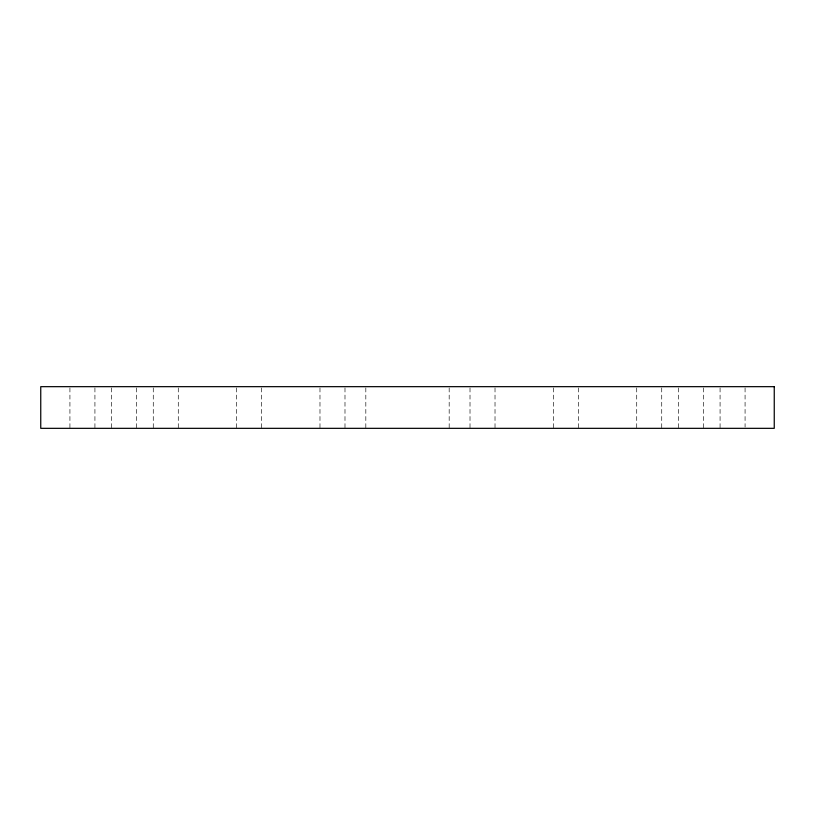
<?xml version="1.0" encoding="UTF-8"?>
<svg xmlns="http://www.w3.org/2000/svg" width="815" height="815" viewBox="0 0 815 815"><rect width="100%" height="100%" fill="white"/><g stroke="black" fill="none" stroke-linecap="round" stroke-linejoin="round"><path stroke-width="0.61" stroke-dasharray="4.08 3.06" d="M745.073 387.93L745.073 427.07M720.073 387.93L720.073 428.333M703.396 387.93L703.396 428.333M678.396 387.93L678.396 428.333M661.729 387.93L661.729 428.333M636.719 387.93L636.719 428.333M578.375 387.93L578.375 428.333M553.365 387.93L553.365 428.333M495.021 387.93L495.021 428.333M470.011 387.93L470.011 428.333M449.177 387.93L449.177 428.333M365.823 387.93L365.823 428.333M344.99 387.93L344.99 428.333M319.979 387.93L319.979 428.333M261.635 387.93L261.635 428.333M236.625 387.93L236.625 428.333M178.281 387.93L178.281 428.333M153.271 387.93L153.271 428.333M136.563 387.93L136.563 428.333M111.635 387.93L111.635 428.333M94.927 387.93L94.927 428.333M69.927 387.93L69.927 428.333"/><path stroke-width="1.22" d="M774.25 386.667L40.75 386.667L40.75 428.333L774.25 428.333L774.25 386.667"/></g></svg>
